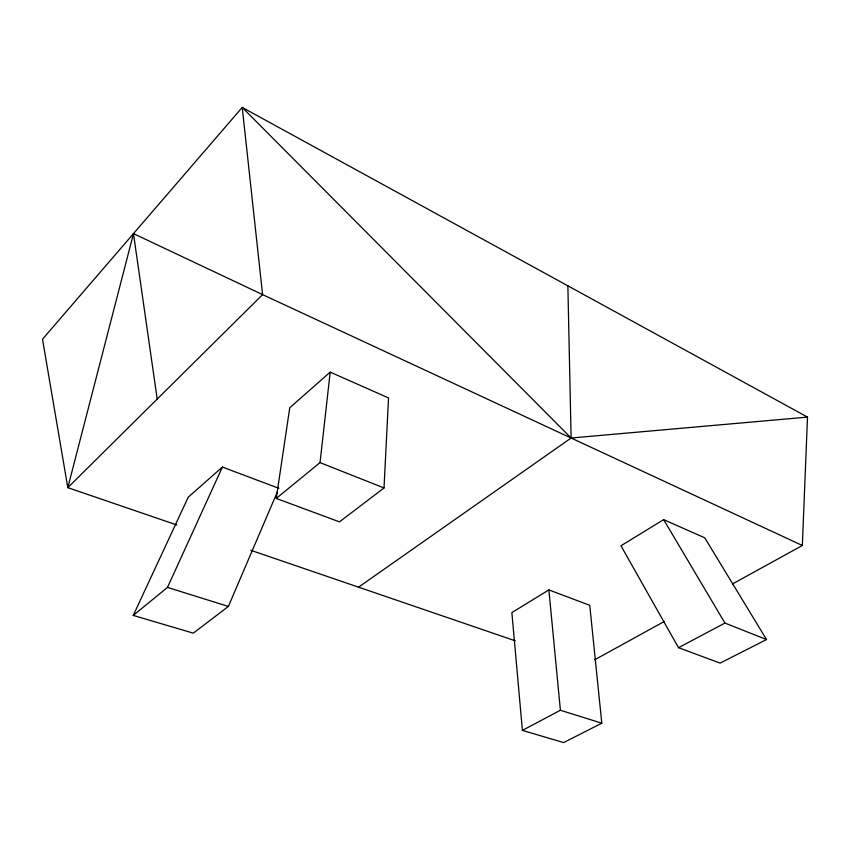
<?xml version="1.0" encoding="UTF-8"?>
<svg xmlns="http://www.w3.org/2000/svg" width="850" height="850" viewBox="0 0 850 850"><rect width="100%" height="100%" fill="white"/><g stroke="black" fill="none" stroke-linecap="round" stroke-linejoin="round"><path stroke-width="1.27" d="M732.562 583.907L802.347 545.498L807.5 417.106L242.218 107.419L42.5 339.214L67.809 487.656L176.832 524.971M384.019 487.964L388.535 397.928L330.193 372.119L289.754 407.734L276.261 498.419L339.469 521.868L384.019 487.964L320.036 462.612L276.261 498.419M320.036 462.612L330.193 372.119M802.347 545.498L262.597 294.621L133.482 233.623L67.809 487.656L262.597 294.621L242.218 107.419L571.115 438.016L807.5 417.106M278.896 488.325L222.403 467.064L188.254 497.144L133.248 615.421L193.279 633.154L228.374 606.443L277.334 491.98M133.248 615.421L167.492 587.403L222.403 467.064M358.53 587.169L571.115 438.016L567.864 285.823M548.877 589.921L511.87 612.595L522.399 730.394L563.646 742.581L601.8 723.201L589.751 605.306L548.877 589.921L560.405 710.26L601.8 723.201M663.648 519.626L620.957 545.774L678.513 647.679L720.12 663.117L766.519 639.551L704.756 537.816L663.648 519.626L724.944 623.071L766.519 639.551M594.734 659.77L664.084 621.594M522.399 730.394L560.405 710.26M678.513 647.679L724.944 623.071M167.492 587.403L228.374 606.443M250.771 550.279L515.27 640.815M133.482 233.623L157.197 399.075"/></g></svg>
